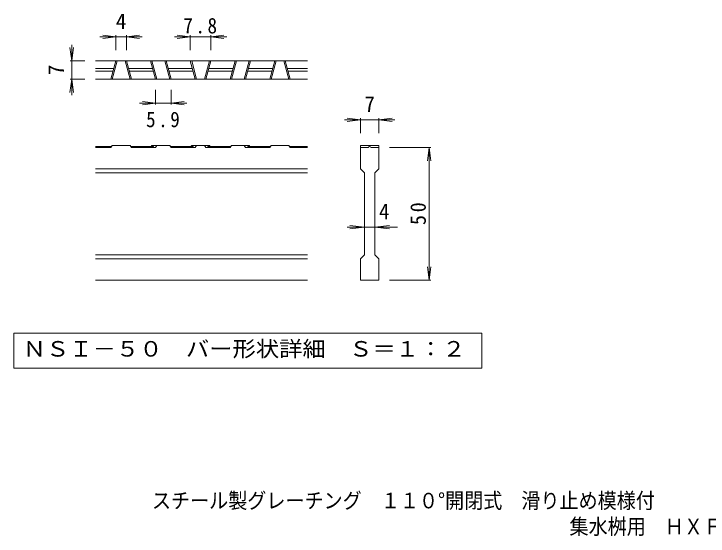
# Model space of a CAD drawing. Units: millimetres on the paper, enlarged 6 times, with parts at other scales. Extents: x -971 to 876, y -823 to 802.
# Drawn here: x -668 to 118, y -823 to -231 of the extents above; entities that cross this region are included whole.
import ezdxf
from ezdxf.enums import TextEntityAlignment as Align

# ---------------------------------------------------------------- set-up
doc = ezdxf.new("R2010")
doc.units = ezdxf.units.MM
doc.header["$LTSCALE"] = 6
for name, color, linetype, lineweight in [('D-0_通り芯', 7, 'Continuous', 9), ('D-2_蓋', 3, 'Continuous', 9), ('D-4_寸法', 7, 'Continuous', 9)]:
    doc.layers.add(name, color=color, linetype=linetype, lineweight=lineweight)
doc.layers.add('F-5_F-5ﾚｲﾔ', color=2, linetype='Continuous')
doc.styles.add('ＭＳ ゴシック', font='')
doc.styles.get('ＭＳ ゴシック').set_extended_font_data('MS Gothic')

msp = doc.modelspace()

# ---------------------------------------------------------------- linework, layer by layer
at = {"layer": 'D-0_通り芯'}
msp.add_lwpolyline([(-668.409, -592.774), (-668.409, -632.645), (-138.424, -632.645), (-138.424, -592.774)], close=True, dxfattribs=at)
at = {"layer": 'D-2_蓋'}
for p, q in [((-335.916, -284.374), (-575.916, -284.374)), ((-558.572, -305.374), (-552.945, -284.374)), ((-557.019, -305.374), (-551.392, -284.374)), ((-536.871, -305.374), (-542.498, -284.374)), ((-535.318, -305.374), (-540.945, -284.374)), ((-513.572, -284.374), (-507.945, -305.374)), ((-512.019, -284.374), (-506.392, -305.374)), ((-491.871, -305.374), (-497.498, -284.374)), ((-490.318, -305.374), (-495.945, -284.374)), ((-468.572, -284.374), (-462.945, -305.374)), ((-467.019, -284.374), (-461.392, -305.374)), ((-446.871, -284.374), (-452.498, -305.374)), ((-445.318, -284.374), (-450.945, -305.374)), ((-423.572, -305.374), (-417.945, -284.374)), ((-422.019, -305.374), (-416.392, -284.374)), ((-401.871, -284.374), (-407.498, -305.374)), ((-400.318, -284.374), (-405.945, -305.374)), ((-378.572, -305.374), (-372.945, -284.374)), ((-377.019, -305.374), (-371.392, -284.374)), ((-356.871, -305.374), (-362.498, -284.374)), ((-355.318, -305.374), (-360.945, -284.374)), ((-575.916, -293.374), (-555.357, -293.374)), ((-575.916, -296.374), (-556.16, -296.374)), ((-538.533, -293.374), (-511.16, -293.374)), ((-537.73, -296.374), (-510.357, -296.374)), ((-493.533, -293.374), (-466.16, -293.374)), ((-492.73, -296.374), (-465.357, -296.374)), ((-448.533, -296.374), (-421.16, -296.374)), ((-447.73, -293.374), (-420.357, -293.374)), ((-403.533, -296.374), (-376.16, -296.374)), ((-402.73, -293.374), (-375.357, -293.374)), ((-358.533, -293.374), (-335.916, -293.374)), ((-357.73, -296.374), (-335.916, -296.374)), ((-335.916, -305.374), (-575.916, -305.374)), ((-557.796, -381.574), (-575.916, -381.574)), ((-558.572, -382.774), (-575.916, -382.774)), ((-558.572, -382.774), (-557.019, -380.374)), ((-536.871, -380.374), (-557.019, -380.374)), ((-536.871, -380.374), (-535.318, -382.774)), ((-510.357, -381.574), (-536.095, -381.574)), ((-507.945, -382.774), (-535.318, -382.774)), ((-512.019, -380.374), (-512.796, -381.574)), ((-491.871, -380.374), (-512.019, -380.374)), ((-510.357, -381.574), (-510.357, -382.774)), ((-506.392, -380.374), (-507.945, -382.774)), ((-491.871, -380.374), (-490.318, -382.774)), ((-465.357, -381.574), (-491.095, -381.574)), ((-462.945, -382.774), (-490.318, -382.774)), ((-467.796, -381.574), (-467.019, -380.374)), ((-446.871, -380.374), (-467.019, -380.374)), ((-465.357, -381.574), (-465.357, -382.774)), ((-462.945, -382.774), (-461.392, -380.374)), ((-452.498, -380.374), (-450.945, -382.774)), ((-423.572, -382.774), (-450.945, -382.774)), ((-448.533, -381.574), (-448.533, -382.774)), ((-422.796, -381.574), (-448.533, -381.574)), ((-446.095, -381.574), (-446.871, -380.374)), ((-422.019, -380.374), (-423.572, -382.774)), ((-422.019, -380.374), (-401.871, -380.374)), ((-407.498, -380.374), (-405.945, -382.774)), ((-378.572, -382.774), (-405.945, -382.774)), ((-403.533, -381.574), (-377.796, -381.574)), ((-403.533, -381.574), (-403.533, -382.774)), ((-401.871, -380.374), (-401.095, -381.574)), ((-377.019, -380.374), (-378.572, -382.774)), ((-377.019, -380.374), (-356.871, -380.374)), ((-355.318, -382.774), (-356.871, -380.374)), ((-356.095, -381.574), (-335.916, -381.574)), ((-355.318, -382.774), (-335.916, -382.774)), ((-275.916, -380.374), (-275.916, -382.774)), ((-275.916, -406.774), (-275.916, -382.774)), ((-275.916, -382.774), (-266.916, -382.774)), ((-265.447, -381.574), (-265.386, -381.574)), ((-263.916, -382.774), (-254.916, -382.774)), ((-254.916, -382.774), (-254.916, -406.774)), ((-335.916, -406.774), (-575.916, -406.774)), ((-275.916, -406.774), (-271.416, -411.274)), ((-259.416, -411.274), (-254.916, -406.774)), ((-335.916, -411.274), (-575.916, -411.274)), ((-271.416, -504.274), (-271.416, -411.274)), ((-259.416, -411.274), (-259.416, -504.274)), ((-335.916, -504.274), (-575.916, -504.274)), ((-335.916, -508.774), (-575.916, -508.774)), ((-275.916, -508.774), (-271.416, -504.274)), ((-275.916, -532.774), (-275.916, -508.774)), ((-259.416, -504.274), (-254.916, -508.774)), ((-254.916, -508.774), (-254.916, -532.774)), ((-335.916, -532.774), (-575.916, -532.774)), ((-254.916, -532.774), (-275.916, -532.774))]:
    msp.add_line(p, q, dxfattribs=at)
msp.add_lwpolyline([(-275.916, -380.374), (-254.916, -380.374), (-254.916, -382.774)], dxfattribs=at)
for centre, start, end in [((-265.447, -383.074), 90, 168.46303), ((-265.386, -383.074), 11.53696, 90)]:
    msp.add_arc(centre, 1.5, start, end, dxfattribs=at)
at = {"layer": 'D-4_寸法'}
for p, q in [((-552.945, -257.374), (-570.945, -257.374)), ((-552.945, -257.374), (-567.817, -255.416)), ((-552.945, -257.374), (-567.817, -259.332)), ((-552.945, -255.574), (-552.945, -272.374)), ((-552.945, -257.374), (-540.945, -257.374)), ((-540.945, -257.374), (-526.073, -255.416)), ((-540.945, -255.574), (-540.945, -272.374)), ((-540.945, -257.374), (-526.073, -259.332)), ((-540.945, -257.374), (-522.945, -257.374)), ((-468.572, -257.374), (-486.572, -257.374)), ((-468.572, -257.374), (-483.444, -255.416)), ((-468.572, -257.374), (-483.444, -259.332)), ((-468.572, -255.574), (-468.572, -272.374)), ((-468.572, -257.374), (-445.318, -257.374)), ((-445.318, -257.374), (-430.446, -255.416)), ((-445.318, -255.574), (-445.318, -272.374)), ((-445.318, -257.374), (-430.446, -259.332)), ((-445.318, -257.374), (-427.318, -257.374)), ((-602.916, -284.374), (-602.916, -266.374)), ((-602.916, -284.374), (-604.874, -269.502)), ((-602.916, -284.374), (-600.958, -269.502)), ((-604.716, -284.374), (-587.916, -284.374)), ((-602.916, -284.374), (-602.916, -305.374)), ((-602.916, -305.374), (-604.874, -320.246)), ((-604.716, -305.374), (-587.916, -305.374)), ((-602.916, -305.374), (-600.958, -320.246)), ((-602.916, -305.374), (-602.916, -323.374)), ((-507.945, -334.174), (-507.945, -317.374)), ((-490.318, -334.174), (-490.318, -317.374)), ((-507.945, -332.374), (-525.945, -332.374)), ((-507.945, -332.374), (-522.817, -330.416)), ((-507.945, -332.374), (-522.817, -334.332)), ((-490.318, -332.374), (-475.446, -334.332)), ((-490.318, -332.374), (-472.318, -332.374)), ((-275.916, -351.274), (-293.916, -351.274)), ((-275.916, -351.274), (-290.788, -349.317)), ((-275.916, -351.274), (-290.788, -353.232)), ((-275.916, -349.474), (-275.916, -366.274)), ((-254.916, -351.274), (-275.916, -351.274)), ((-254.916, -351.274), (-240.045, -349.317)), ((-254.916, -349.474), (-254.916, -366.274)), ((-254.916, -351.274), (-240.045, -353.232)), ((-254.916, -351.274), (-236.916, -351.274)), ((-196.116, -382.774), (-242.916, -382.774)), ((-197.916, -382.774), (-199.874, -397.646)), ((-197.916, -382.774), (-195.958, -397.646)), ((-197.916, -532.774), (-197.916, -382.774)), ((-271.416, -472.774), (-287.788, -470.816)), ((-259.416, -472.774), (-243.045, -470.816)), ((-271.416, -472.774), (-290.916, -472.774)), ((-271.416, -472.774), (-287.788, -474.732)), ((-259.416, -472.774), (-271.416, -472.774)), ((-259.416, -472.774), (-243.045, -474.732)), ((-259.416, -472.774), (-233.916, -472.774)), ((-197.916, -532.774), (-199.874, -517.903)), ((-197.916, -532.774), (-195.958, -517.903)), ((-196.116, -532.774), (-242.916, -532.774))]:
    msp.add_line(p, q, dxfattribs=at)
msp.add_lwpolyline([(-507.945, -332.374), (-490.318, -332.374), (-475.446, -330.416)], dxfattribs=at)

# ---------------------------------------------------------------- texts
at = {"layer": 'D-0_通り芯', "color": 2, "style": 'ＭＳ ゴシック', "width": 1.1}
msp.add_text('ＮＳＩ－５０\u3000バー形状詳細\u3000Ｓ＝１：２', height=17.6, dxfattribs=at).set_placement((-658.416, -624.71), align=Align.BOTTOM_LEFT)
at = {"layer": 'D-4_寸法', "color": 2, "style": 'ＭＳ ゴシック'}
for s, p in [('4', (-552.945, -253.774)), ('7', (-271.416, -347.674)), ('4', (-254.916, -469.174))]:
    msp.add_text(s, height=17.6, dxfattribs=at).set_placement(p, align=Align.BOTTOM_LEFT)
msp.add_text('7', height=17.6, rotation=90, dxfattribs=at).set_placement((-606.516, -300.874), align=Align.BOTTOM_LEFT)
at = {"layer": 'D-4_寸法', "color": 2, "char_height": 17.6, "attachment_point": 7, "style": 'ＭＳ ゴシック'}
for s, insert in [('\\T1.27;\\W0.9;7.8', (-476.445, -253.774)), ('\\T1.27;\\W0.9;5.9', (-518.632, -359.974))]:
    msp.add_mtext(s, dxfattribs=dict(at, insert=insert))
at = {"layer": 'D-4_寸法', "color": 2, "insert": (-201.516, -470.524), "char_height": 17.6, "attachment_point": 7, "rotation": 90, "style": 'ＭＳ ゴシック'}
msp.add_mtext('\\T1.27;\\W0.95;50', dxfattribs=at)
at = {"layer": 'F-5_F-5ﾚｲﾔ', "style": 'ＭＳ ゴシック', "width": 0.9}
for s, p in [('スチール製グレーチング\u3000１１０°開閉式\u3000滑り止め模様付', (-512.046, -796.524)), ('集水桝用\u3000ＨＸＦ\u3000４５５０', (-39.071, -825.907))]:
    msp.add_text(s, height=17.6, dxfattribs=at).set_placement(p, align=Align.BOTTOM_LEFT)

doc.saveas('drawing.dxf')
